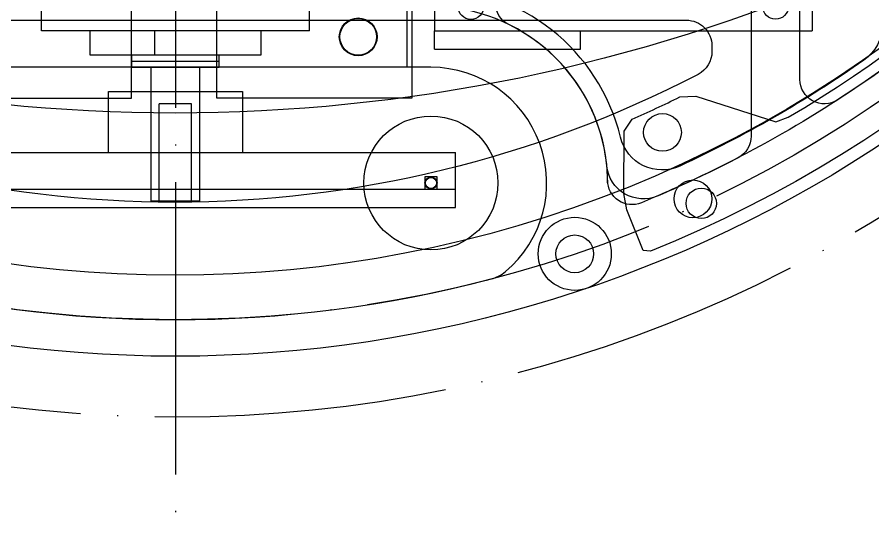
# Model space of a CAD drawing. Header units: inches. Extents: x 0 to 240, y 0 to 240.
# Drawn here: x 107 to 177.2, y 0 to 42.9 of the extents above; entities that cross this region are included whole.
import ezdxf

# ---------------------------------------------------------------- set-up
doc = ezdxf.new("R2010")
doc.units = ezdxf.units.IN
doc.header["$MEASUREMENT"] = 0
doc.linetypes.add('ACAD_ISO04W100', pattern=[30, 24, -3, 0, -3])
for name, color, linetype in [('B_CASE_UPPER', 3, 'Continuous'), ('frame1', 7, 'Continuous'), ('frame2', 7, 'Continuous'), ('frame3', 7, 'Continuous'), ('frame4', 7, 'Continuous'), ('Handle', 7, 'Continuous'), ('IG22', 1, 'Continuous'), ('Parts', 3, 'Continuous'), ('SidewWheel', 4, 'Continuous'), ('Wheel', 7, 'Continuous')]:
    doc.layers.add(name, color=color, linetype=linetype)

msp = doc.modelspace()

# ---------------------------------------------------------------- linework, layer by layer
at = {"color": 1, "linetype": 'ACAD_ISO04W100'}
msp.add_line((120, 240), (120, 0), dxfattribs=at)
for centre, radius in [((120, 120), 110), ((120, 120), 102), ((152.774, 23.409), 3)]:
    msp.add_circle(centre, radius, dxfattribs=at)
at = {"layer": 'B_CASE_UPPER'}
for p, q in [((141.253, 112.729), (141.253, 41.725)), ((172.253, 112.729), (172.253, 41.725)), ((141.253, 41.725), (172.253, 41.725)), ((141.253, 40.225), (141.253, 41.725)), ((153.253, 40.225), (153.253, 41.725)), ((141.253, 40.225), (153.253, 40.225))]:
    msp.add_line(p, q, dxfattribs=at)
at = {"layer": 'frame1'}
for points in [[(192.816, 195.649, -2.480883), (47.184, 195.649), (68.223, 195.649), (68.923, 194.949), (68.923, 186.349), (69.549, 185.336), (78.297, 180.962), (79.623, 180.649), (160.377, 180.649), (161.703, 180.962), (170.451, 185.336), (171.077, 186.349), (171.077, 194.949), (171.777, 195.649)], [(140.974, 43.729), (137.01, 43.729, -0.413991), (134.01, 46.726), (133.972, 96.147, -0.414436), (136.972, 99.149), (176.501, 99.149, -0.414214), (179.501, 96.149), (179.501, 41.154, -0.241809), (178.248, 38.716, -0.053764), (159.579, 28.166, -0.50824), (155.406, 30.631, 0.386122)], [(140.974, 45.229), (139.008, 45.229, -0.413991), (135.508, 48.726), (135.474, 94.146, -0.414436), (138.974, 97.649), (174.501, 97.649, -0.414214), (178.001, 94.149), (178.001, 42.188, -0.244661), (176.509, 39.321, -0.044331), (161.402, 30.623, -0.473226), (156.528, 32.979, 0.346497)], [(147.077, 21.949, 0.700345), (140.974, 38.729), (99.026, 38.729, 0.700345), (92.923, 21.949, 0.110675), (94.088, 21.346, 0.129138), (145.912, 21.346, 0.110675)]]:
    msp.add_lwpolyline(points, format="xyb", close=True, dxfattribs=at)
for centre in [(135, 41.229), (152.774, 23.409)]:
    msp.add_circle(centre, 1.55, dxfattribs=at)
at = {"layer": 'frame2'}
for points in [[(192.816, 195.649, -2.480883), (47.184, 195.649), (68.223, 195.649), (68.923, 194.949), (68.923, 186.349), (69.549, 185.336), (78.297, 180.962), (79.623, 180.649), (160.377, 180.649), (161.703, 180.962), (170.451, 185.336), (171.077, 186.349), (171.077, 194.949), (171.777, 195.649)], [(172.253, 147.281), (185.571, 154.971, -0.414214), (188.303, 154.239), (196.54, 139.972, 0.414214), (216.347, 134.665), (216.157, 134.555, -0.534407), (219.14, 133.085, -0.289597), (174.339, 36.052, -0.594436), (171.253, 37.731), (171.253, 145.549, -0.267949)], [(147.077, 21.949, 0.700345), (140.974, 38.729), (99.026, 38.729, 0.700345), (92.923, 21.949, 0.110675), (94.088, 21.346, 0.129138), (145.912, 21.346, 0.110675)]]:
    msp.add_lwpolyline(points, format="xyb", close=True, dxfattribs=at)
msp.add_lwpolyline([(147.37, 42.241, -0.285908), (146.253, 44.036), (146.253, 131.116, -0.267949), (147.253, 132.848), (164.253, 142.663, -0.57735), (167.253, 140.93), (167.253, 33.074, -0.279671), (166.176, 31.3, -0.021905), (158.238, 27.6, -0.534407), (155.474, 29.448), (155.474, 29.229, 0.285908), (147.37, 42.241)], format="xyb", dxfattribs=at)
for centre, radius in [((144.253, 43.725), 1.06), ((169.253, 43.725), 1.05), ((135, 41.229), 1.55), ((163.158, 27.557), 1.25), ((152.774, 23.409), 1.55)]:
    msp.add_circle(centre, radius, dxfattribs=at)
at = {"layer": 'frame3'}
msp.add_lwpolyline([(223.687, 133.979, -0.339708), (158.989, 23.631), (158.377, 23.678), (157.052, 27.025), (156.798, 28.376), (156.832, 33.481), (157.472, 34.475, 0.011521), (161.402, 36.294), (162.704, 36.372), (169.272, 34.244), (170.3, 34.628, 0.253646), (219.536, 116.253), (219.476, 117.412), (214.297, 124.285), (213.823, 125.542, 0.011974), (213.481, 130.031), (214.037, 131.073), (218.476, 133.576), (219.779, 134.012), (223.347, 134.49)], format="xyb", close=True, dxfattribs=at)
for centre in [(159.972, 33.381), (162.472, 27.926)]:
    msp.add_circle(centre, 1.55, dxfattribs=at)
at = {"layer": 'frame4'}
for points in [[(49.628, 190.313), (190.311, 190.313, -2.397779)], [(162.9, 38.151, -0.244622), (77.039, 38.151, -0.279714), (75.908, 40.014), (75.908, 40.497, -0.414214), (78.008, 42.597), (161.931, 42.597, -0.414214), (164.031, 40.497), (164.031, 40.014, -0.279714)]]:
    msp.add_lwpolyline(points, format="xyb", close=True, dxfattribs=at)
msp.add_circle((159.972, 33.381), 1.55, dxfattribs=at)
at = {"layer": 'Handle'}
msp.add_lwpolyline([(64.353, 48.597), (66.999, 54.61), (70.841, 54.61, 0.196233), (169.098, 54.61), (172.94, 54.61), (175.587, 48.597), (175.587, 46.491, -0.207156), (64.353, 46.491)], format="xyb", close=True, dxfattribs=at)
at = {"layer": 'IG22'}
for p, q in [((109, 41.729), (109, 59.779)), ((131, 41.729), (131, 59.779)), ((131, 41.729), (109, 41.729)), ((113, 39.729), (113, 41.729)), ((118.307, 39.729), (118.307, 41.729)), ((127, 41.729), (127, 39.729)), ((127, 39.729), (113, 39.729)), ((116.4, 39.729), (116.4, 38.729)), ((123.6, 38.729), (123.6, 39.729)), ((116.4, 39.229), (123.6, 39.229)), ((116.4, 38.729), (123.6, 38.729)), ((118, 27.729), (118, 38.729)), ((122, 27.729), (122, 38.729)), ((118, 27.729), (118, 35.729)), ((118.677, 27.729), (118.677, 35.729)), ((121.323, 35.729), (118.677, 35.729)), ((121.323, 27.729), (121.323, 35.729)), ((122, 27.729), (118, 27.729)), ((118.5, 27.729), (118.5, 27.729))]:
    msp.add_line(p, q, dxfattribs=at)
at = {"layer": 'Parts'}
for p, q in [((139, 43.729), (139, 38.729)), ((139, 38.729), (101, 38.729))]:
    msp.add_line(p, q, dxfattribs=at)
for points in [[(100.408, 48.193), (100.408, 36.193), (108.408, 36.193), (116.408, 36.193), (116.408, 48.193)], [(139.408, 48.193), (139.408, 36.193), (131.408, 36.193), (123.408, 36.193), (123.408, 48.193)]]:
    msp.add_lwpolyline(points, dxfattribs=at)
msp.add_circle((135, 41.229), 1.5, dxfattribs=at)
at = {"layer": 'SidewWheel'}
for radius in [5.5, 0.5]:
    msp.add_circle((140.974, 29.229), radius, dxfattribs=at)
at = {"layer": 'Wheel'}
for p, q in [((114.5, 31.729), (114.5, 36.729)), ((114.5, 36.729), (125.5, 36.729)), ((125.5, 36.729), (125.5, 31.729)), ((97.026, 31.729), (142.974, 31.729)), ((142.974, 27.229), (142.974, 31.729)), ((141.474, 29.729), (140.474, 29.729)), ((140.474, 29.729), (140.474, 28.729)), ((141.474, 28.729), (141.474, 29.729)), ((97.026, 28.729), (142.974, 28.729)), ((97.026, 27.229), (142.974, 27.229))]:
    msp.add_line(p, q, dxfattribs=at)
msp.add_circle((140.974, 29.229), 0.45, dxfattribs=at)

doc.saveas('drawing.dxf')
